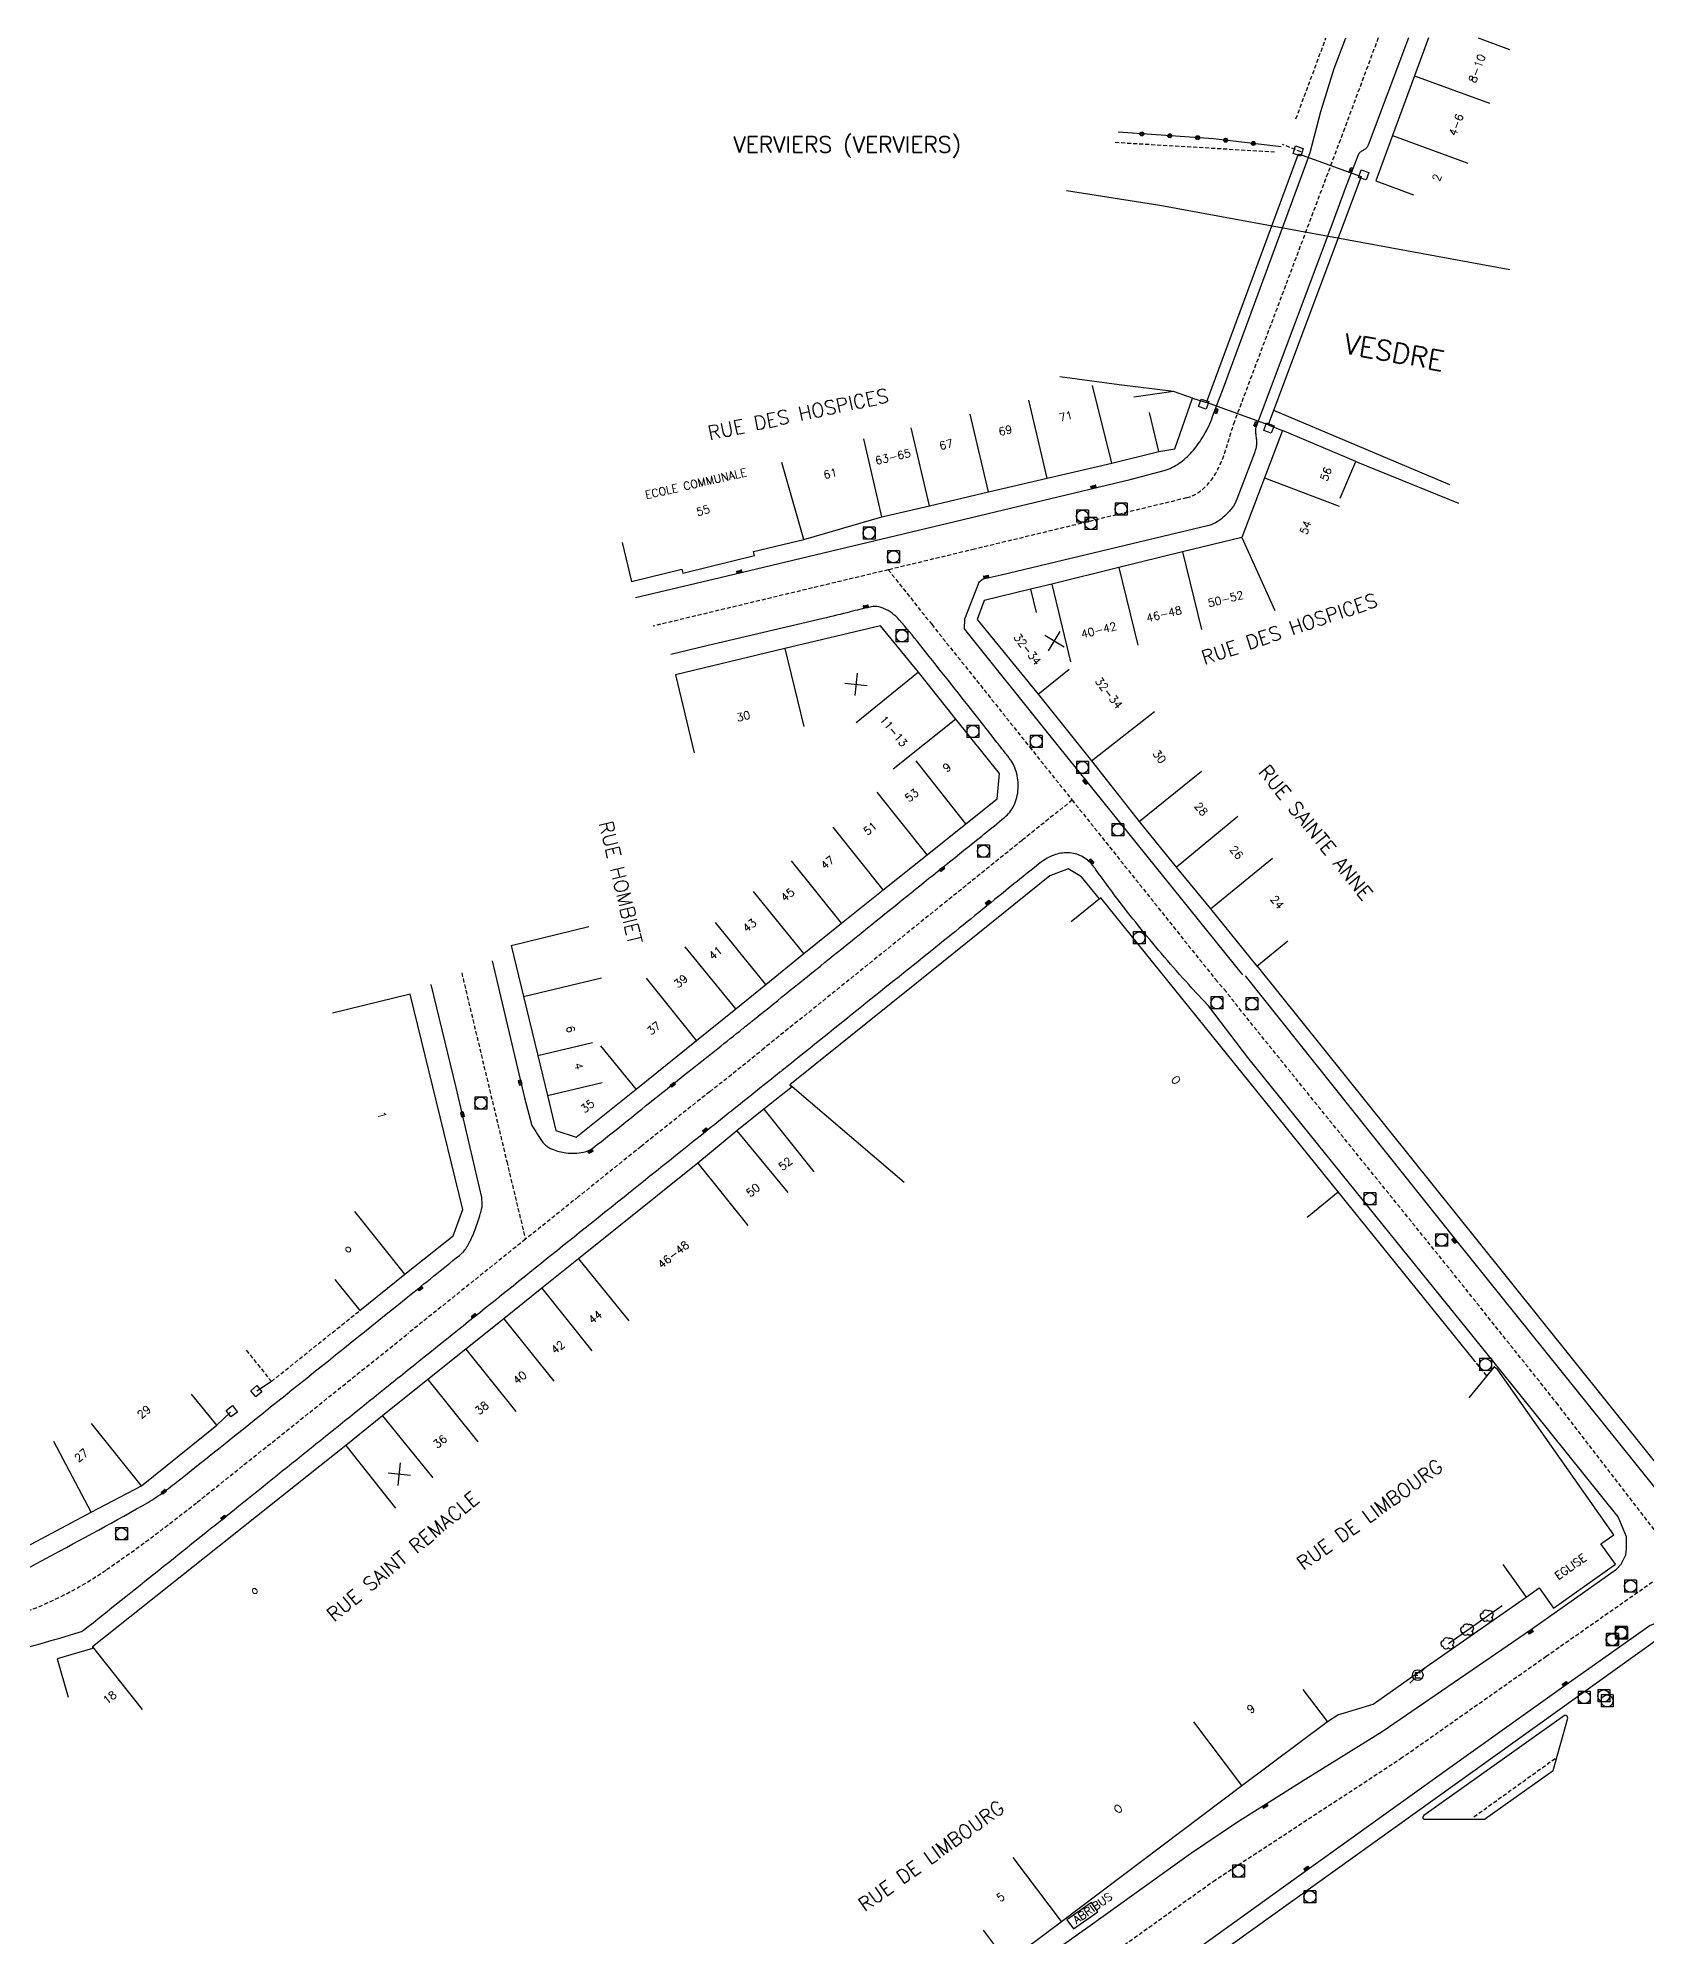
# Model space of a CAD drawing. Header units: millimetres. Extents: x 256000 to 257000, y 143000 to 144000.
# Drawn here: x 256370.9 to 256571.8, y 143762.8 to 144000 of the extents above; entities that cross this region are included whole.
import ezdxf
from ezdxf.enums import TextEntityAlignment as Align

# ---------------------------------------------------------------- set-up
doc = ezdxf.new("R2010")
doc.units = ezdxf.units.MM
doc.linetypes.add('DASHED', pattern=[0.75, 0.5, -0.25])
doc.layers.get('0').update_dxf_attribs({"linetype": 'CONTINUOUS'})
for name, color, linetype in [('W0001', 6, 'DASHED'), ('W0008', 7, 'CONTINUOUS'), ('W0100', 7, 'CONTINUOUS'), ('W0112', 1, 'DASHED'), ('W0120', 7, 'CONTINUOUS'), ('W0300', 7, 'CONTINUOUS'), ('W0302', 3, 'CONTINUOUS'), ('W0322', 7, 'CONTINUOUS'), ('W0400', 7, 'CONTINUOUS'), ('W0420', 7, 'CONTINUOUS'), ('W0471', 7, 'CONTINUOUS'), ('W0500', 5, 'DASHED'), ('W0515', 5, 'CONTINUOUS'), ('W0980', 7, 'CONTINUOUS'), ('W0984', 7, 'CONTINUOUS'), ('W0989', 7, 'CONTINUOUS'), ('W0991', 7, 'CONTINUOUS'), ('W1102', 7, 'CONTINUOUS')]:
    doc.layers.add(name, color=color, linetype=linetype)
doc.styles.get("Standard").update_dxf_attribs({"font": 'romans.shx', "width": 0.85})

# ---------------------------------------------------------------- blocks, each defined once
blk = doc.blocks.new('t991o')
at = {"color": 0, "linetype": 'Continuous'}
for p, q in [((-1, 1), (1, -1)), ((-1, -1), (1, 1))]:
    blk.add_line(p, q, dxfattribs=at)
blk = doc.blocks.new('t322o')
at = {"color": 0, "linetype": 'Continuous'}
for radius in [0.25, 0.15]:
    blk.add_circle((0, 0), radius, dxfattribs=at)
blk = doc.blocks.new('T420')
for p, q in [((0.75, 0.75), (-0.75, 0.75)), ((-0.75, 0.75), (-0.75, -0.75)), ((0.75, 0.75), (0.75, -0.75)), ((0.75, -0.75), (-0.75, -0.75))]:
    blk.add_line(p, q)
blk.add_ellipse((0, 0), major_axis=(-0.53, 0.53), ratio=1, start_param=3.926991, end_param=10.210176)
blk = doc.blocks.new('T400')
for p, q in [((-0.15, 0.3), (0.15, 0.3)), ((-0.15, -0.25), (-0.15, 0.3)), ((-0.15, 0.15), (0.15, 0.15)), ((-0.15, 0), (0.15, 0)), ((0.15, 0.3), (0.15, -0.25)), ((-0.15, -0.15), (0.15, -0.15)), ((-0.15, -0.25), (-0.15, -0.3)), ((-0.15, -0.3), (0.15, -0.3)), ((0.15, -0.3), (0.15, -0.25))]:
    blk.add_line(p, q)
blk = doc.blocks.new('t112o')
at = {"color": 0, "linetype": 'Continuous'}
for p, q in [((-0.5, 0.5), (0.5, 0.5)), ((-0.5, -0.5), (-0.5, 0.5)), ((0.5, 0.5), (0.5, -0.5)), ((0.5, -0.5), (-0.5, -0.5))]:
    blk.add_line(p, q, dxfattribs=at)
blk = doc.blocks.new('T471')
for p, q in [((-0.333334, 0.333334), (-0.333334, -0.333334)), ((-0.333334, 0.333334), (0.333334, 0.333334)), ((-0.333334, 0), (0, 0)), ((0.500001, 0.500001), (1.000002, 1.000002)), ((-0.500001, -0.500001), (-1.000002, -1.000002)), ((-0.333334, -0.333334), (0.333334, -0.333334))]:
    blk.add_line(p, q)
blk.add_ellipse((0, 0), major_axis=(0.471405, 0.471405), ratio=1, start_param=5.4977871438, end_param=11.780972451)
blk = doc.blocks.new('T300')
for p, q in [((-0.8, 0.51), (-0.86, 0.34)), ((-0.86, 0.34), (-0.86, 0.17)), ((-0.86, 0.17), (-0.74, 0.06)), ((-0.69, 0.63), (-0.8, 0.51)), ((-0.8, -0.06), (-0.74, 0.06)), ((-0.74, 0.06), (-0.69, 0.11)), ((-0.57, 0.69), (-0.69, 0.63)), ((-0.46, 0.69), (-0.57, 0.69)), ((-0.29, 0.63), (-0.46, 0.69)), ((-0.29, 0.63), (-0.17, 0.74)), ((-0.23, 0.57), (-0.29, 0.63)), ((-0.17, 0.74), (-0.06, 0.8)), ((-0.06, 0.8), (0.06, 0.8)), ((0.06, 0.8), (0.23, 0.74)), ((0.23, 0.74), (0.34, 0.63)), ((0.34, 0.63), (0.4, 0.51)), ((0.46, 0.46), (0.34, 0.46)), ((0.4, 0.51), (0.4, 0.46)), ((0.57, 0.4), (0.46, 0.46)), ((0.57, 0.4), (0.69, 0.29)), ((0.69, 0.29), (0.74, 0.17)), ((0.74, 0.06), (0.69, -0.17)), ((0.74, 0.17), (0.74, 0.06)), ((-0.8, -0.17), (-0.8, -0.06)), ((-0.8, -0.23), (-0.8, -0.17)), ((-0.74, -0.34), (-0.8, -0.23)), ((-0.69, -0.4), (-0.74, -0.34)), ((-0.51, -0.46), (-0.69, -0.4)), ((-0.4, -0.46), (-0.51, -0.46)), ((-0.4, -0.46), (-0.34, -0.46)), ((-0.34, -0.46), (-0.34, -0.4)), ((-0.34, -0.51), (-0.34, -0.46)), ((-0.29, -0.63), (-0.34, -0.51)), ((-0.17, -0.74), (-0.29, -0.63)), ((-0.06, -0.8), (-0.17, -0.74)), ((0.06, -0.8), (-0.06, -0.8)), ((0.17, -0.74), (0.06, -0.8)), ((0.23, -0.69), (0.17, -0.74)), ((0.29, -0.46), (0.23, -0.46)), ((0.29, -0.63), (0.23, -0.69)), ((0.46, -0.4), (0.29, -0.46)), ((0.34, -0.51), (0.29, -0.63)), ((0.34, -0.51), (0.34, -0.46)), ((0.57, -0.34), (0.46, -0.4)), ((0.63, -0.29), (0.57, -0.34)), ((0.69, -0.17), (0.63, -0.29))]:
    blk.add_line(p, q)

msp = doc.modelspace()

# ---------------------------------------------------------------- linework, layer by layer
at = {"layer": 'W0001'}
msp.add_line((256519.36, 143880.81), (256518.26, 143882.06), dxfattribs=at)
for points in [[(256500.13, 143904.74), (256493.88, 143899.7), (256461.39, 143873.52, -0.001901), (256454.85, 143868.29, 0.001447), (256446.26, 143861.44, 0), (256438.42, 143855.14, 0.000001), (256431.81, 143849.84), (256417.11, 143838.04, -0.000326), (256409.6, 143832.01, -0.00013), (256390.81, 143816.98, -0.017181), (256379.48, 143808.55, -0.036819), (256373.8, 143805.2, -0.034018), (256367.51, 143802.61, -0.008374)], [(256538.37, 144000), (256534.17, 143988.7), (256520.41, 143952.06, 0.0148), (256519.34, 143948.62, -0.0678), (256517.91, 143945.31, -0.0745), (256516.4, 143943.56, -0.1167), (256514.43, 143942.51), (256487.93, 143936.1), (256477.15, 143933.52), (256447.77, 143926.49), (256447.77, 143926.49)]]:
    msp.add_lwpolyline(points, format="xyb", dxfattribs=at)
for points in [[(256425.59, 143701.64), (256442.67, 143714.43), (256477.4, 143740.67), (256517.75, 143769.59), (256541.18, 143784.93), (256559.33, 143797.7), (256594.83, 143822.54), (256634.31, 143849.48), (256693.82, 143890.36), (256704.71, 143897.74), (256717.13, 143906.88), (256727.67, 143916.37), (256739.62, 143930.66), (256746.76, 143939.44), (256764.1, 143960.53), (256770.78, 143969.78), (256778.16, 143981.61), (256785.89, 143997.19), (256787.13, 144000)], [(256477.15, 143933.52), (256482.58, 143926.71), (256494.82, 143911.38), (256500.13, 143904.74), (256518.26, 143882.06), (256518.26, 143882.06)], [(256423.85, 143883.15), (256429.49, 143859.55), (256431.81, 143849.84), (256431.81, 143849.84)], [(256576.05, 143809.39), (256560.85, 143829.16), (256547.7, 143845.63), (256521.29, 143878.33), (256519.36, 143880.81)]]:
    msp.add_lwpolyline(points, dxfattribs=at)
at = {"layer": 'W0008'}
for p, q in [((256515.17, 143954.96), (256516.94, 143954.43)), ((256517.17, 143879.01), (256515.09, 143881.25)), ((256550.48, 143834.58), (256533.39, 143855.76)), ((256529.21, 143770.78), (256497.36, 143747.9))]:
    msp.add_line(p, q, dxfattribs=at)
for points in [[(256515.09, 143881.25, -0.013631), (256509.1, 143888.19, -0.014321), (256503.78, 143895.11, -0.001864), (256503.11, 143896.04, 0.004881), (256502.85, 143896.4, 0.101604), (256501.49, 143897.62, 0.109069), (256499.86, 143898.14, 0.105748), (256498.04, 143897.92, 0.086261), (256496.08, 143896.85, 0.002539), (256490.44, 143892.3, -0.001818), (256482.59, 143885.95, -0.000004), (256463.88, 143870.93, -0.000285), (256463.62, 143870.72, -0.000076), (256457.92, 143866.16, 0.000074), (256452.23, 143861.6, 0.000132), (256439.28, 143851.23, 0.000077), (256417.1, 143833.44, 0.000331), (256414.67, 143831.49, -0.000042), (256395.42, 143816, -0.001043), (256376.61, 143800.94, -0.078847), (256376.33, 143800.79, -0.01845), (256376.03, 143800.68, -0.000145), (256336.82, 143789.23, -0.000016), (256315.35, 143782.96, 0.000069)], [(256445.57, 143930.05), (256456.13, 143932.56), (256484.59, 143939.35), (256507.38, 143944.81), (256511.63, 143945.94, 0.0872), (256513.5, 143946.84, 0.0565), (256515.08, 143948.25, 0.0523), (256516.6, 143950.35, 0.043), (256517.69, 143952.68), (256519.03, 143956.28), (256529.3, 143984.06), (256529.89, 143985.7), (256531.21, 143990.8), (256532.89, 143996.19), (256534.34, 144000)], [(256542.16, 144000), (256537.13, 143986.6, -0.1008), (256536.91, 143986.26, -0.0655), (256536.59, 143986, 0.0083), (256536.2, 143985.78, 0.1573), (256535.93, 143985.48), (256534.38, 143981.52), (256532.57, 143976.63), (256523.13, 143951.45, 0.0543), (256523.06, 143951.14, 0.0419), (256523.04, 143950.83, 0.0203), (256523.05, 143950.6, 0.0062), (256523.08, 143950.38, -0.0149), (256523.15, 143949.75, -0.0405), (256523.15, 143949.12, -0.0412), (256523.05, 143948.56, -0.0271), (256522.87, 143948.01), (256520.73, 143942.37, -0.0704), (256520.09, 143941.23, -0.0462), (256519.19, 143940.25, -0.0458), (256518.27, 143939.53, -0.081), (256517.23, 143939.08), (256491.26, 143932.85), (256489, 143932.34), (256488.49, 143931.94), (256486.67, 143927.34), (256486.64, 143926.14), (256497.36, 143912.78), (256521.43, 143882.88), (256521.43, 143882.88)], [(256427.67, 143884.63), (256431.7, 143867.53), (256432.62, 143864.05, 0.005496), (256433.91, 143862.05, 0.050294), (256434.07, 143861.84, 0.095752), (256435.19, 143861.09, 0.073949), (256436.87, 143860.65, 0.072511), (256439.07, 143860.72, 0.121857), (256440.28, 143861.27, 0.003316), (256444.37, 143864.52, -0.001706), (256452.29, 143870.86, -0.000067), (256458.6, 143875.87, 0.000759), (256459.15, 143876.32, 0.00135), (256460.61, 143877.49, -0.000114), (256477.8, 143891.37, -0.001021), (256486.61, 143898.46, 0.001773), (256491.68, 143902.56, 0.112801), (256492.85, 143904.05, 0.098236), (256493.38, 143906.17, 0.08216), (256493.13, 143908.31, 0.094731), (256492.28, 143909.98, 0.000963), (256491.97, 143910.38, 0.000249), (256490.74, 143911.95, 0.002476), (256481.06, 143924.22, 0.009709), (256478.52, 143927.28, 0.113637), (256476.58, 143928.7, 0.158964), (256474.85, 143928.86, 0.00692), (256472.39, 143928.27, -0.005051), (256469.02, 143927.43), (256455.9, 143924.34, 0.000001), (256454.48, 143924, 0), (256449.98, 143922.94), (256449.98, 143922.94)], [(256363.8, 143805.63, 0.000581), (256371.27, 143809.61, 0.00475), (256384.02, 143816.58, 0.026825), (256386.2, 143817.96, 0.01412), (256388.23, 143819.49, 0.000969), (256417.12, 143842.64, 0.000245), (256423.57, 143847.83, 0.008147), (256423.76, 143847.99, 0.039962), (256424.06, 143848.29, 0.026177), (256424.44, 143848.8, 0.022096), (256424.67, 143849.17, 0.014109), (256424.99, 143849.78, 0.024087), (256425.53, 143851.07, 0.016506), (256426.18, 143853.01, 0.010128), (256426.39, 143853.76, 0.03135), (256426.43, 143854, 0.048749), (256426.43, 143854.01, 0.000479), (256426.36, 143855.05), (256423.17, 143868.81), (256420.03, 143881.67), (256420.03, 143881.67)], [(256345.58, 143799.37, 0.000035), (256357.51, 143802.87, 0.001258)], [(256307.38, 143699.67, -0.000026), (256324.66, 143694.31, -0.000021), (256345.86, 143687.73)]]:
    msp.add_lwpolyline(points, format="xyb", dxfattribs=at)
for points in [[(256503.53, 143892.38), (256501.3, 143895.14), (256499.63, 143896.15), (256497.33, 143895.29), (256483.84, 143884.39), (256464.87, 143869.16), (256465.16, 143868.9), (256464.87, 143869.16)], [(256521.75, 143882.77), (256548.26, 143849.54), (256574, 143817.5), (256574.67, 143816.93), (256575.72, 143816.35), (256577.02, 143816.11), (256578.88, 143816.16), (256580.57, 143816.76), (256593.24, 143825.58), (256627.1, 143849.11)], [(256523.25, 143883.94), (256523.23, 143883.97), (256550.67, 143849.82), (256575.07, 143819.37), (256576.78, 143817.51), (256579.8, 143817.49), (256616.19, 143843.18), (256614.58, 143845.55), (256616.92, 143847.16)], [(256557.54, 143801.13), (256568.15, 143808.62), (256568.73, 143809.24), (256569.33, 143810.41), (256569.4, 143811.17), (256569.39, 143812.65), (256568.36, 143815.14), (256553.56, 143833.55), (256535.68, 143855.72), (256522.07, 143872.58), (256517.17, 143879.01)], [(256532.02, 143789.57), (256533.32, 143790.42), (256537.74, 143791.74), (256543.01, 143795.44), (256556.85, 143805.11)], [(256586.26, 143788.53), (256577.7, 143800.5), (256576.91, 143801.29), (256575.48, 143802.06), (256573.98, 143802.19), (256572.35, 143801.58), (256561.59, 143793.95), (256547.32, 143783.79), (256529.21, 143770.78)], [(256421.6, 143707.69), (256439.45, 143720.01), (256474.7, 143744.45), (256502.1, 143763.88), (256514.92, 143773.07), (256520.67, 143776.93), (256529.32, 143782.39), (256538.86, 143788.33), (256557.54, 143801.13)], [(256584.21, 143787.23), (256575.46, 143799.39), (256573.27, 143799.8), (256515.22, 143758.19), (256487.89, 143738.61), (256485.04, 143736.39)], [(256560.22, 143783.45), (256562.05, 143789.99), (256562, 143790.25), (256561.89, 143790.34), (256561.67, 143790.32), (256544.06, 143777.81), (256543.96, 143777.65), (256543.96, 143777.48), (256544.07, 143777.37), (256551.67, 143777.38), (256560.22, 143783.45)]]:
    msp.add_lwpolyline(points, dxfattribs=at)
at = {"layer": 'W0100'}
for points in [[(256544.66, 144000), (256542.9, 143995.27), (256540.18, 143987.82), (256538.08, 143982.14), (256542.77, 143980.4), (256542.77, 143980.4)], [(256443.9, 143936.93), (256445.09, 143932.07), (256451.37, 143933.61), (256451.49, 143933.12), (256460.42, 143935.31), (256460.32, 143935.81), (256466.61, 143937.33), (256476.37, 143940.14), (256482.3, 143941.52), (256489.7, 143943.25), (256496.99, 143944.98), (256505.09, 143946.85), (256510.98, 143948.31), (256512.97, 143948.64), (256515.17, 143954.96), (256512.81, 143955.79), (256507.86, 143955.11), (256507.86, 143955.11)], [(256533.61, 143942.46), (256535.57, 143947.06), (256526.43, 143950.93), (256524.15, 143945), (256521.34, 143937.57), (256513.9, 143935.77), (256505.97, 143933.81), (256497.6, 143931.74), (256494.94, 143931.1), (256489.14, 143929.68), (256488.28, 143927.33), (256495.87, 143917.97), (256502.56, 143909.63), (256508.5, 143902.07), (256513.13, 143896.35), (256517.4, 143891.16), (256523.22, 143883.97), (256527.1, 143887.13), (256527.1, 143887.13)], [(256430.04, 143886.57), (256431.59, 143880.18), (256433.36, 143872.82), (256434.57, 143867.82), (256435.6, 143863.46), (256438.14, 143862.62), (256445.65, 143868.6), (256453.19, 143874.71), (256458.09, 143878.64), (256461.85, 143881.69), (256466.61, 143885.55), (256471.32, 143889.35), (256476.53, 143893.54), (256482.02, 143897.91), (256486.84, 143901.78), (256490.78, 143904.88), (256491.07, 143908.06), (256485.58, 143914.84), (256480.92, 143920.72), (256476.2, 143926.52), (256464.25, 143923.67), (256450.58, 143920.39), (256450.58, 143920.39)], [(256529.5, 143852.62), (256533.39, 143855.76), (256503.71, 143892.53), (256500, 143889.54)], [(256407.99, 143844.83), (256411.14, 143840.94), (256416.73, 143845.47), (256422.78, 143850.27), (256424, 143853.58), (256417.42, 143880.49), (256417.42, 143880.49)], [(256479.15, 143856.93), (256465.16, 143868.9), (256461.59, 143866.09), (256458.23, 143863.4), (256453.37, 143859.37), (256438.45, 143847.42), (256433.85, 143843.72), (256429.11, 143839.92), (256424.36, 143836.12), (256419.62, 143832.32), (256413.94, 143827.78), (256409.37, 143824.07), (256377.72, 143798.92), (256377.74, 143798.71), (256373.3, 143797.41), (256374.7, 143792.62), (256374.7, 143792.62)], [(256553.96, 143809.19), (256556.85, 143805.11), (256558.47, 143806.26), (256560.26, 143803.73), (256568.01, 143809.22), (256566.21, 143811.76), (256567.83, 143812.9), (256553.33, 143833.53), (256552.85, 143833.92), (256549.69, 143830.04)], [(256299.73, 143808.26), (256301.15, 143803.43), (256302.71, 143798.16), (256304.54, 143792.08), (256307.24, 143790.56), (256315.53, 143793.01), (256348, 143802.58), (256358.85, 143805.77), (256377.57, 143815.72), (256383.86, 143819.04), (256393.25, 143826.61), (256390.11, 143830.5), (256390.11, 143830.5)], [(256489, 143763.47), (256492.01, 143759.48), (256498.79, 143764.58), (256521.35, 143781.55), (256532.02, 143789.57), (256529.01, 143793.57)], [(256499.48, 143764.77), (256500.28, 143763.64), (256503.36, 143765.79), (256502.54, 143766.94), (256499.48, 143764.77)]]:
    msp.add_lwpolyline(points, dxfattribs=at)
at = {"layer": 'W0112'}
for p, q in [((256528.1, 143989.89), (256531.85, 144000)), ((256505.51, 143986.96), (256525.4, 143985.77)), ((256528.73, 143985.77), (256526.43, 143986.68)), ((256551.93, 143832.79), (256550.48, 143834.58)), ((256560.49, 143784.91), (256550.14, 143777.48))]:
    msp.add_line(p, q, dxfattribs=at)
msp.add_lwpolyline([(256396.94, 143835.97), (256400.07, 143832.07), (256410.99, 143840.83), (256410.99, 143840.83)], dxfattribs=at)
at = {"layer": 'W0120'}
msp.add_line((256547.34, 143944.16), (256525.32, 143953.43), dxfattribs=at)
msp.add_lwpolyline([(256536.24, 143982.68), (256524.63, 143951.63), (256516.94, 143954.43), (256528.42, 143985.51), (256536.24, 143982.68), (256536.24, 143982.68)], dxfattribs=at)
at = {"layer": 'W0302'}
msp.add_line((256547.14, 143799.33), (256553.86, 143804.05), dxfattribs=at)
at = {"layer": 'W0322'}
for p, q in [((256400.07, 143832.07), (256398.25, 143830.85)), ((256394.98, 143828.24), (256393.25, 143826.61))]:
    msp.add_line(p, q, dxfattribs=at)
msp.add_lwpolyline([(256526.26, 143986.4), (256517.79, 143987.39), (256505.9, 143988.21), (256505.9, 143988.21)], dxfattribs=at)
at = {"layer": 'W0515'}
for p, q in [((256524.63, 143951.63), (256526.43, 143950.93)), ((256535.57, 143947.06), (256548.41, 143941.84))]:
    msp.add_line(p, q, dxfattribs=at)
for points in [[(256499.43, 143980.92), (256511.08, 143979.11), (256549.61, 143972), (256554.81, 143971.04), (256554.81, 143971.04)], [(256512.81, 143955.79), (256506.01, 143956.64), (256498.61, 143957.64), (256498.61, 143957.64)]]:
    msp.add_lwpolyline(points, dxfattribs=at)
at = {"layer": 'W1102'}
for p, q in [((256550.88, 144000), (256554.79, 143998.54)), ((256542.9, 143995.27), (256552.29, 143991.84)), ((256540.18, 143987.82), (256549.56, 143984.35)), ((256505.09, 143946.85), (256502.67, 143956.55)), ((256496.99, 143944.98), (256494.74, 143954.73)), ((256482.3, 143941.52), (256480.03, 143951.26)), ((256489.7, 143943.25), (256487.38, 143952.97)), ((256510.98, 143948.31), (256509.79, 143953.17)), ((256476.37, 143940.14), (256474.11, 143949.89)), ((256466.61, 143937.33), (256463.84, 143946.94)), ((256524.15, 143945), (256533.51, 143941.47)), ((256521.34, 143937.57), (256525.46, 143928.45)), ((256513.9, 143935.77), (256516.31, 143926.07)), ((256505.97, 143933.81), (256508.36, 143924.1)), ((256494.94, 143931.1), (256495.64, 143928.19)), ((256497.6, 143931.74), (256499.94, 143922.02)), ((256464.25, 143923.67), (256466.59, 143913.95)), ((256450.58, 143920.39), (256452.91, 143910.66)), ((256480.92, 143920.72), (256473.16, 143914.41)), ((256495.87, 143917.97), (256499.77, 143921.1)), ((256502.56, 143909.63), (256510.43, 143915.81)), ((256485.58, 143914.84), (256477.75, 143908.62)), ((256486.84, 143901.78), (256480.65, 143909.63)), ((256508.5, 143902.07), (256516.28, 143908.36)), ((256482.02, 143897.91), (256475.77, 143905.72)), ((256476.53, 143893.54), (256470.29, 143901.35)), ((256513.13, 143896.35), (256520.85, 143902.71)), ((256471.32, 143889.35), (256465.05, 143897.14)), ((256517.4, 143891.16), (256525.17, 143897.46)), ((256466.61, 143885.55), (256460.33, 143893.33)), ((256461.85, 143881.69), (256455.55, 143889.46)), ((256430.04, 143886.57), (256439.75, 143888.92)), ((256458.09, 143878.64), (256451.78, 143886.4)), ((256431.59, 143880.18), (256441.31, 143882.52)), ((256453.19, 143874.71), (256446.93, 143882.5)), ((256417.42, 143880.49), (256407.71, 143878.11)), ((256433.36, 143872.82), (256440.18, 143874.43)), ((256445.65, 143868.6), (256441.24, 143874.04)), ((256434.57, 143867.82), (256441.39, 143869.43)), ((256461.59, 143866.09), (256467.84, 143858.29)), ((256458.23, 143863.4), (256464.62, 143855.7)), ((256453.37, 143859.37), (256459.62, 143851.56)), ((256416.73, 143845.47), (256410.51, 143853.3)), ((256438.45, 143847.42), (256444.73, 143839.63)), ((256433.85, 143843.72), (256440.11, 143835.91)), ((256429.11, 143839.92), (256435.36, 143832.11)), ((256424.36, 143836.12), (256430.61, 143828.31)), ((256419.62, 143832.32), (256425.87, 143824.52)), ((256413.94, 143827.78), (256420.24, 143820.02)), ((256383.86, 143819.04), (256377.59, 143826.83)), ((256377.57, 143815.72), (256372.9, 143824.57)), ((256409.37, 143824.07), (256415.59, 143816.24)), ((256377.72, 143798.92), (256383.94, 143791.09)), ((256521.35, 143781.55), (256515.34, 143789.54)), ((256498.79, 143764.58), (256492.78, 143772.57))]:
    msp.add_line(p, q, dxfattribs=at)

# ---------------------------------------------------------------- block references
at = {"layer": 'W0112'}
for p, rotation in [((256528.37, 143985.87), 341.9108575161735), ((256536.56, 143982.88), 341.3618287025306), ((256516.57, 143954.24), 161.7771195335558), ((256524.71, 143951.23), 339.0711318068305), ((256398.19, 143830.85), 129.2302047684433), ((256395.12, 143828.35), 307.0905532130012)]:
    msp.add_blockref('t112o', p, dxfattribs=dict(at, rotation=rotation))
at = {"layer": 'W0300', "rotation": 35.08408587545586}
for p in [(256549.59, 143801.05), (256552.05, 143802.78), (256547.14, 143799.33)]:
    msp.add_blockref('T300', p, dxfattribs=at)
at = {"layer": 'W0322'}
for p, rotation in [((256508.84, 143988.01), 176.0653625535747), ((256512.33, 143987.77), 176.0653625535747), ((256515.82, 143987.53), 176.0653625535747), ((256519.31, 143987.22), 173.3188211884259), ((256522.78, 143986.81), 173.3188211884259)]:
    msp.add_blockref('t322o', p, dxfattribs=dict(at, rotation=rotation))
at = {"layer": 'W0400'}
for p, rotation in [((256534.97, 143983.46), 338.5766), ((256518.12, 143953.34), 159.6824), ((256523.08, 143951.73), 339.4488), ((256502.81, 143943.9), 103.4618), ((256458.54, 143933.29), 103.4146), ((256489.37, 143932.63), 282.6084999999999), ((256474.33, 143928.94), 283.7678), ((256501.78, 143907.05), 38.8325), ((256502.54, 143897.09), 226.9681), ((256483.9, 143896.13), 128.8422), ((256489.6, 143891.92), 308.9312), ((256431.15, 143869.43), 13.50920000000001), ((256450.24, 143869.16), 128.6186), ((256423.93, 143865.45), 193.3726), ((256454.27, 143863.49), 308.6823), ((256439.93, 143860.84), 118.0836), ((256547.87, 143849.67), 38.93013311550195), ((256418.69, 143843.69), 128.8719), ((256425.35, 143840.25), 308.7212), ((256386.63, 143818.28), 128.5934), ((256394.06, 143815.04), 308.5662), ((256557.43, 143800.78), 125.0587768536533), ((256561.71, 143794.26), 305.764440906834), ((256524.23, 143778.98), 302.8633665440094), ((256529.42, 143771.21), 306.0165567381652)]:
    msp.add_blockref('T400', p, dxfattribs=dict(at, rotation=rotation))
at = {"layer": 'W0420'}
for p in [(256506.24, 143941.11), (256501.41, 143940.22), (256502.45, 143939.33), (256474.75, 143938.1), (256477.8, 143935.15), (256478.86, 143925.27), (256487.73, 143913.31), (256495.64, 143912.07), (256501.41, 143908.82), (256505.85, 143901.02), (256489.04, 143898.35), (256508.5, 143887.51), (256518.23, 143879.4), (256522.59, 143879.26), (256426.24, 143866.87), (256537.32, 143854.89), (256546.3, 143849.74), (256551.79, 143834.18), (256381.35, 143813.01), (256569.9, 143806.47), (256567.6, 143799.79), (256567.65, 143799.8), (256568.73, 143800.7), (256568.76, 143800.63), (256564.11, 143792.55), (256566.55, 143792.77), (256566.98, 143792.14), (256520.93, 143770.88), (256529.85, 143767.66)]:
    msp.add_blockref('T420', p, dxfattribs=at)
at = {"layer": 'W0471'}
msp.add_blockref('T471', (256543.31, 143795.37), dxfattribs=at)
at = {"layer": 'W0991'}
for p, rotation in [((256497.91, 143924.62), 13.54653918242872), ((256473.13, 143919.2), 309.0973895029142), ((256416.07, 143820.49), 39.10765535210491)]:
    msp.add_blockref('t991o', p, dxfattribs=dict(at, rotation=rotation))

# ---------------------------------------------------------------- texts
at = {"layer": 'W0500'}
msp.add_text('VESDRE', height=2.5, rotation=349.7388, dxfattribs=at).set_placement((256540.36, 143960.73), align=Align.MIDDLE)
at = {"layer": 'W0980'}
msp.add_text('VERVIERS (VERVIERS)', height=2, dxfattribs=at).set_placement((256472.03, 143986.54), align=Align.MIDDLE)
at = {"layer": 'W0984'}
for s, rotation, p in [('ECOLE COMMUNALE', 12.855, (256453.12, 143944.3)), ('EGLISE', 35.2698, (256562.4, 143808.92)), ('ABRIBUS', 35.0533, (256502.68, 143766.25))]:
    msp.add_text(s, height=1, rotation=rotation, dxfattribs=at).set_placement(p, align=Align.MIDDLE)
at = {"layer": 'W0989'}
for s, rotation, p in [('RUE DES HOSPICES', 11.9661, (256465.89, 143952.97)), ('RUE DES HOSPICES', 18.6173, (256527.27, 143926.15)), ('RUE SAINTE ANNE', 309.0336, (256530.56, 143900.68)), ('RUE HOMBIET', 283.8312, (256443.7, 143894.42)), ('RUE DE LIMBOURG', 35.7048, (256537.32, 143815.44)), ('RUE SAINT REMACLE', 39.7535, (256416.49, 143810.21)), ('RUE DE LIMBOURG', 35.7048, (256482.52, 143772.78))]:
    msp.add_text(s, height=1.75, rotation=rotation, dxfattribs=at).set_placement(p, align=Align.MIDDLE)
at = {"layer": 'W0991'}
for s, rotation, p in [('8-10', 69.5521, (256550.72, 143996.2)), ('4-6', 69.9677, (256548.12, 143989.14)), ('2', 69.6835, (256545.7, 143982.55)), ('69', 12.9504, (256491.78, 143950.94)), ('71', 13.9749, (256499.35, 143952.71)), ('67', 13.4144, (256484.38, 143949.19)), ('63-65', 13.1316, (256477.74, 143947.65)), ('61', 13.058, (256469.91, 143945.56)), ('56', 69.3059, (256531.84, 143945.49)), ('55', 16.0636, (256454.02, 143940.94)), ('54', 69.3059, (256529.3, 143938.81)), ('50-52', 13.9193, (256519.31, 143929.88)), ('46-48', 13.8571, (256511.61, 143928)), ('32-34', 308.1725, (256494.54, 143923.6)), ('40-42', 13.8571, (256503.46, 143925.98)), ('32-34', 308.1725, (256504.72, 143918.13)), ('30', 13.5003, (256459.05, 143915.22)), ('11-13', 309.0974, (256477.82, 143913.36)), ('30', 308.1725, (256511.04, 143910.18)), ('9', 38.2629, (256484.48, 143908.82)), ('53', 38.2629, (256480.1, 143905.34)), ('28', 308.965, (256516.26, 143903.62)), ('51', 38.6494, (256474.9, 143901.19)), ('26', 309.4316, (256520.67, 143898.2)), ('47', 38.5718, (256469.56, 143896.92)), ('45', 38.7882, (256464.58, 143892.91)), ('24', 309.0236, (256525.75, 143891.97)), ('43', 38.9051, (256459.83, 143889.07)), ('41', 39.0131, (256455.56, 143885.61)), ('39', 39.113, (256451.23, 143882.1)), ('6', 283.5759, (256437.46, 143876.1)), ('37', 38.7583, (256447.87, 143876.22)), ('4', 283.5759, (256438.48, 143871.47)), ('O', 308.9045, (256513.11, 143869.75)), ('35', 38.7583, (256439.58, 143866.48)), ('1', 283.7332, (256413.91, 143865.37)), ('52', 38.711, (256464.29, 143859.28)), ('50', 39.6681, (256460.27, 143856)), ('46-48', 38.685, (256450.29, 143847.93)), ('o', 38.454, (256409.58, 143848.69)), ('44', 38.8597, (256440.55, 143840.12)), ('42', 38.7, (256435.86, 143836.35)), ('40', 38.6548, (256431.11, 143832.55)), ('29', 38.8638, (256384.16, 143828.27)), ('38', 38.6681, (256426.37, 143828.76)), ('27', 38.8638, (256376.32, 143822.83)), ('36', 38.6636, (256421.15, 143824.58)), ('o', 38.4598, (256397.9, 143806.01)), ('18', 38.4598, (256379.87, 143792.58)), ('9', 36.9489, (256522.48, 143791.16)), ('O', 36.9499, (256505.87, 143778.66)), ('5', 36.9508, (256491.19, 143767.62))]:
    msp.add_text(s, height=1, rotation=rotation, dxfattribs=at).set_placement(p, align=Align.MIDDLE)

doc.saveas('drawing.dxf')
